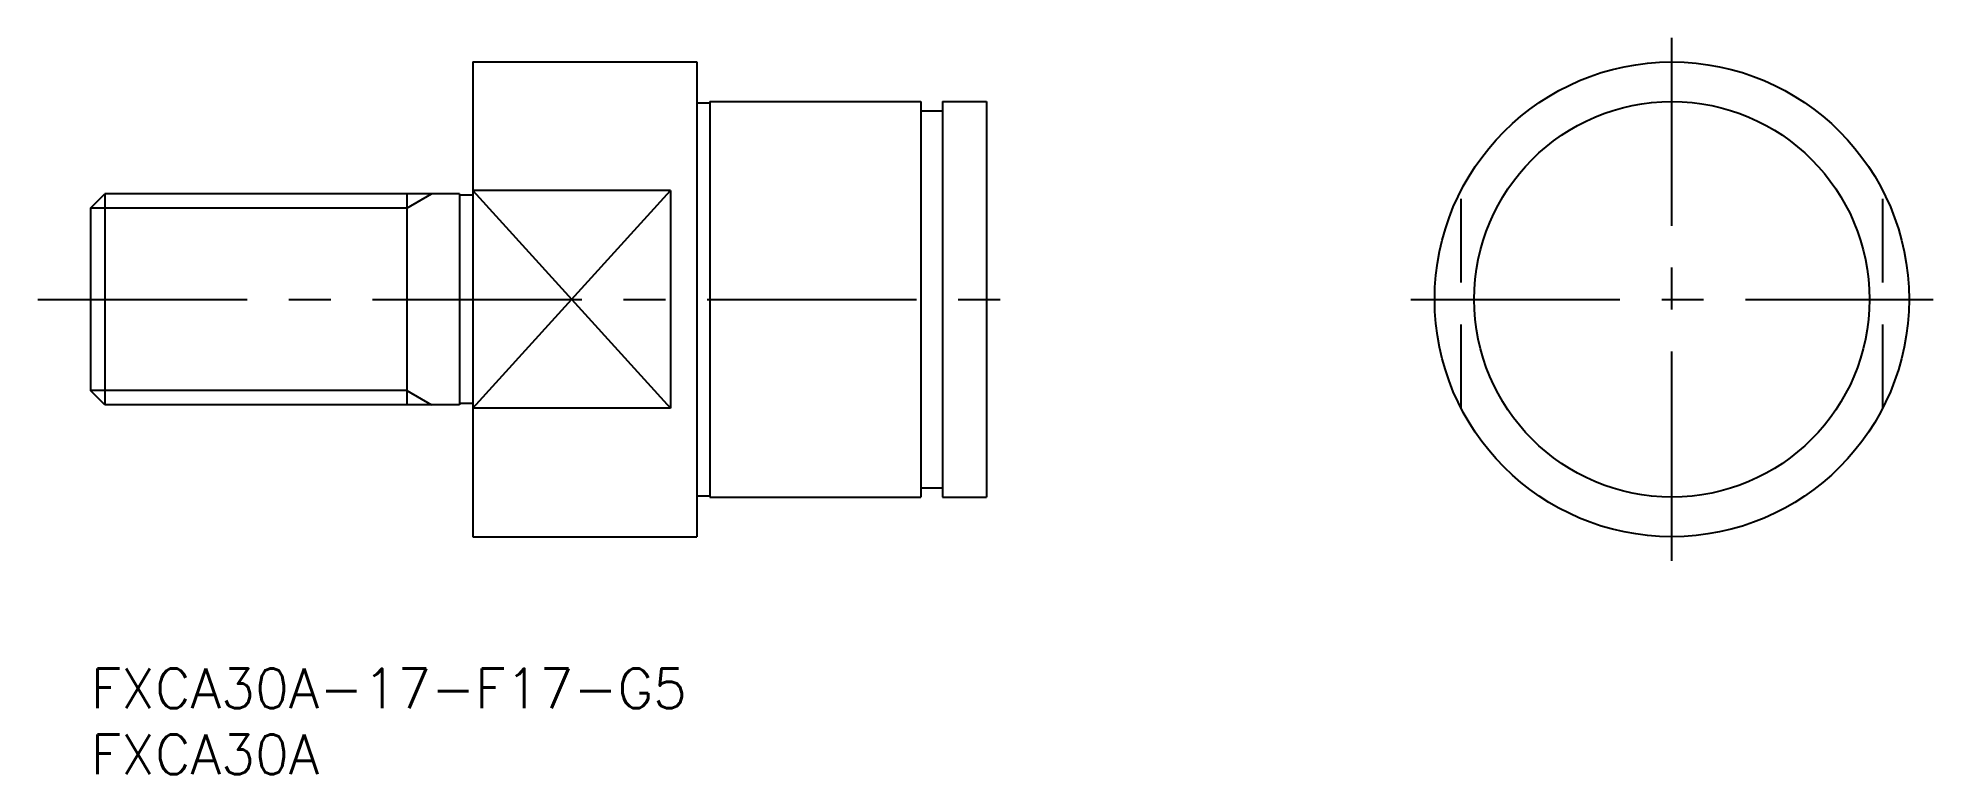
# Model space of a CAD drawing. Extents: x -4 to 140, y -8 to 48.
import ezdxf

# ---------------------------------------------------------------- set-up
doc = ezdxf.new("R2010")
doc.units = 0
doc.header["$LTSCALE"] = 0.5
doc.linetypes.add('CENTER', pattern=[50.8, 31.75, -6.35, 6.35, -6.35])
doc.linetypes.add('DASHED', pattern=[19.05, 12.7, -6.35])
for name, color, linetype in [('MSM_CENTER', 1, 'CENTER'), ('MSM_CONTINUOUS', 7, 'CONTINUOUS'), ('MSM_DASHED', 4, 'DASHED'), ('MSM_NARROW', 5, 'CONTINUOUS'), ('MSM_PART_NUMBER', 7, 'CONTINUOUS')]:
    doc.layers.add(name, color=color, linetype=linetype)
doc.styles.get("Standard").update_dxf_attribs({"font": 'txt.shx', "height": 3, "bigfont": 'bigfont.shx'})

# ---------------------------------------------------------------- blocks, each defined once
blk = doc.blocks.new('*U5')
at = {"layer": 'MSM_PART_NUMBER'}
blk.add_text('FXCA30A-17-F17-G5', height=3, dxfattribs=at).set_placement((0, -3))
blk = doc.blocks.new('*U6')
at = {"layer": 'MSM_PART_NUMBER'}
blk.add_text('FXCA30A', height=3, dxfattribs=at).set_placement((0, -8))

msp = doc.modelspace()

# ---------------------------------------------------------------- linework, layer by layer
at = {"layer": 'MSM_CENTER'}
for p, q in [((120, 8.18), (120, 47.82)), ((-4, 28), (71, 28)), ((100.18, 28), (139.82, 28))]:
    msp.add_line(p, q, dxfattribs=at)
at = {"layer": 'MSM_CONTINUOUS'}
for p, q in [((29, 46), (29, 10)), ((29, 46), (46, 46)), ((46, 46), (46, 10)), ((46, 42.9), (47, 42.9)), ((47, 43), (63, 43)), ((47, 43), (47, 13)), ((63, 43), (63, 13)), ((63, 42.3), (64.65, 42.3)), ((64.65, 43), (64.65, 13)), ((64.65, 43), (68, 43)), ((68, 43), (68, 13)), ((0, 34.92), (1.08, 36)), ((28, 36), (1.08, 36)), ((1.08, 36), (1.08, 20)), ((24, 36), (24, 20)), ((28, 36), (28, 20)), ((44, 36.25), (29, 36.25)), ((44, 36.25), (44, 19.75)), ((0, 34.92), (0, 21.08)), ((29, 35.9), (28, 35.9)), ((1.08, 20), (0, 21.08)), ((28, 20), (1.08, 20)), ((29, 20.1), (28, 20.1)), ((44, 19.75), (29, 19.75)), ((46, 13.1), (47, 13.1)), ((47, 13), (63, 13)), ((63, 13.7), (64.65, 13.7)), ((64.65, 13), (68, 13)), ((29, 10), (46, 10))]:
    msp.add_line(p, q, dxfattribs=at)
for radius in [18, 15]:
    msp.add_circle((120, 28), radius, dxfattribs=at)
at = {"layer": 'MSM_DASHED'}
for p, q in [((104, 19.75), (104, 36.25)), ((136, 19.75), (136, 36.25))]:
    msp.add_line(p, q, dxfattribs=at)
at = {"layer": 'MSM_NARROW'}
for p, q in [((24, 34.92), (25.87, 36)), ((29, 36.25), (44, 19.75)), ((29, 19.75), (44, 36.25)), ((24, 34.92), (0, 34.92)), ((24, 21.08), (0, 21.08)), ((24, 21.08), (25.87, 20))]:
    msp.add_line(p, q, dxfattribs=at)

# ---------------------------------------------------------------- block references
at = {"layer": 'MSM_CONTINUOUS'}
for name in ['*U5', '*U6']:
    msp.add_blockref(name, (0, 0), dxfattribs=at)

doc.saveas('drawing.dxf')
